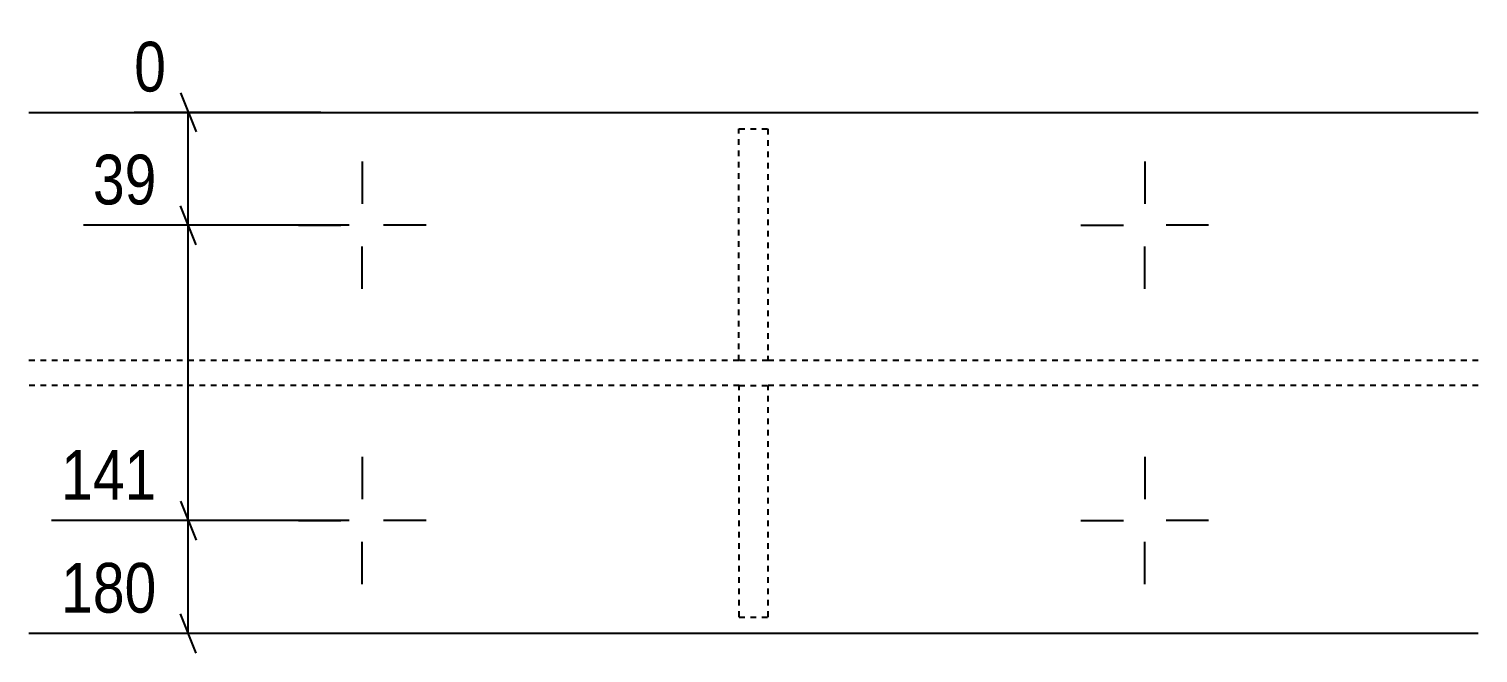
# Model space of a CAD drawing. Header units: millimetres. Extents: x 108 to 51700, y 7 to 4887.
# Drawn here: x 19212.7 to 19712.7, y 10.8 to 226.4 of the extents above; entities that cross this region are included whole.
import ezdxf

# ---------------------------------------------------------------- set-up
doc = ezdxf.new("R2010")
doc.units = ezdxf.units.MM
doc.linetypes.add('DXK_LINE_DOT2', pattern=[3.9198, 1.9599, -1.9599])
doc.layers.add('MÅLSÆTNING', color=7, linetype='Continuous')
doc.layers.add('STÅL', color=7, linetype='Continuous')
doc.styles.add('Arial Narrow', font='ARIALN.TTF', dxfattribs={"height": 0.2})

msp = doc.modelspace()

# ---------------------------------------------------------------- linework, layer by layer
at = {"layer": 'MÅLSÆTNING', "color": 7, "linetype": 'Continuous'}
for p, q in [((19264.98, 204.3), (19270.38, 190.8)), ((19313.44, 197.55), (19249.06, 197.55)), ((19267.68, 158.55), (19267.68, 197.55)), ((19270.38, 151.8), (19264.98, 165.3)), ((19270.38, 151.8), (19264.98, 165.3)), ((19323.25, 158.55), (19231.53, 158.55)), ((19323.25, 158.55), (19231.53, 158.55)), ((19267.68, 56.55), (19267.68, 158.55)), ((19264.98, 63.3), (19270.38, 49.8)), ((19264.98, 63.3), (19270.38, 49.8)), ((19323.25, 56.55), (19220.56, 56.55)), ((19323.25, 56.55), (19220.56, 56.55)), ((19267.68, 17.55), (19267.68, 56.55)), ((19270.38, 10.8), (19264.98, 24.3)), ((19315.66, 17.55), (19220.56, 17.55))]:
    msp.add_line(p, q, dxfattribs=at)
at = {"layer": 'STÅL', "color": 2, "linetype": 'Continuous'}
for p, q in [((19212.75, 197.55), (19712.75, 197.55)), ((19712.75, 17.55), (19212.75, 17.55))]:
    msp.add_line(p, q, dxfattribs=at)
at = {"layer": 'STÅL', "color": 7, "linetype": 'DXK_LINE_DOT2'}
for p, q in [((19457.74, 111.85), (19457.74, 191.85)), ((19457.74, 191.85), (19467.74, 191.85)), ((19467.74, 191.85), (19467.74, 111.85)), ((19457.74, 111.85), (19212.75, 111.85)), ((19467.74, 111.85), (19457.74, 111.85)), ((19712.75, 111.85), (19467.74, 111.85)), ((19457.76, 103.25), (19212.75, 103.25)), ((19457.76, 23.25), (19457.76, 103.25)), ((19457.76, 103.25), (19467.76, 103.25)), ((19467.76, 23.25), (19467.76, 103.25)), ((19712.75, 103.25), (19467.76, 103.25)), ((19457.76, 23.25), (19467.76, 23.25))]:
    msp.add_line(p, q, dxfattribs=at)
at = {"layer": 'STÅL', "color": 96, "linetype": 'Continuous'}
for p, q in [((19327.75, 180.55), (19327.75, 165.9)), ((19597.75, 180.55), (19597.75, 165.9)), ((19305.75, 158.55), (19320.4, 158.55)), ((19349.75, 158.55), (19335.09, 158.55)), ((19575.75, 158.55), (19590.4, 158.55)), ((19619.75, 158.55), (19605.09, 158.55)), ((19327.75, 136.55), (19327.75, 151.2)), ((19597.75, 136.55), (19597.75, 151.2)), ((19327.75, 78.55), (19327.75, 63.9)), ((19597.75, 78.55), (19597.75, 63.9)), ((19305.75, 56.55), (19320.4, 56.55)), ((19349.75, 56.55), (19335.09, 56.55)), ((19575.75, 56.55), (19590.4, 56.55)), ((19619.75, 56.55), (19605.09, 56.55)), ((19327.75, 34.55), (19327.75, 49.2)), ((19597.75, 34.55), (19597.75, 49.2))]:
    msp.add_line(p, q, dxfattribs=at)

# ---------------------------------------------------------------- wipeouts: each hides what was drawn before it
at = {"color": 0, "linetype": 'Continuous'}
for points in [[(19260.35, 162.15), (19260.35, 187.35), (19231.21, 187.35), (19231.21, 162.15)], [(19260.35, 60.15), (19260.35, 85.35), (19220.24, 85.35), (19220.24, 60.15)], [(19260.35, 21.15), (19260.35, 46.35), (19220.24, 46.35), (19220.24, 21.15)]]:
    msp.add_wipeout(points, dxfattribs=at).dxf.layer = 'MÅLSÆTNING'

# ---------------------------------------------------------------- next in the draw order: texts
at = {"layer": 'MÅLSÆTNING', "color": 3, "linetype": 'Continuous', "style": 'Arial Narrow'}
for s, p in [('39', (19234.81, 165.75)), ('141', (19223.84, 63.75)), ('180', (19223.84, 24.75))]:
    msp.add_text(s, height=17.18, dxfattribs=at).set_placement(p)

# ---------------------------------------------------------------- next in the draw order: wipeouts: each hides what was drawn before it
at = {"color": 0, "linetype": 'Continuous'}
msp.add_wipeout([(19263.63, 201.15), (19263.63, 226.35), (19245.46, 226.35), (19245.46, 201.15)], dxfattribs=at).dxf.layer = 'MÅLSÆTNING'

# ---------------------------------------------------------------- next in the draw order: texts
at = {"layer": 'MÅLSÆTNING', "color": 3, "linetype": 'Continuous', "style": 'Arial Narrow'}
msp.add_text('0', height=17.18, dxfattribs=at).set_placement((19249.06, 204.75))

doc.saveas('drawing.dxf')
